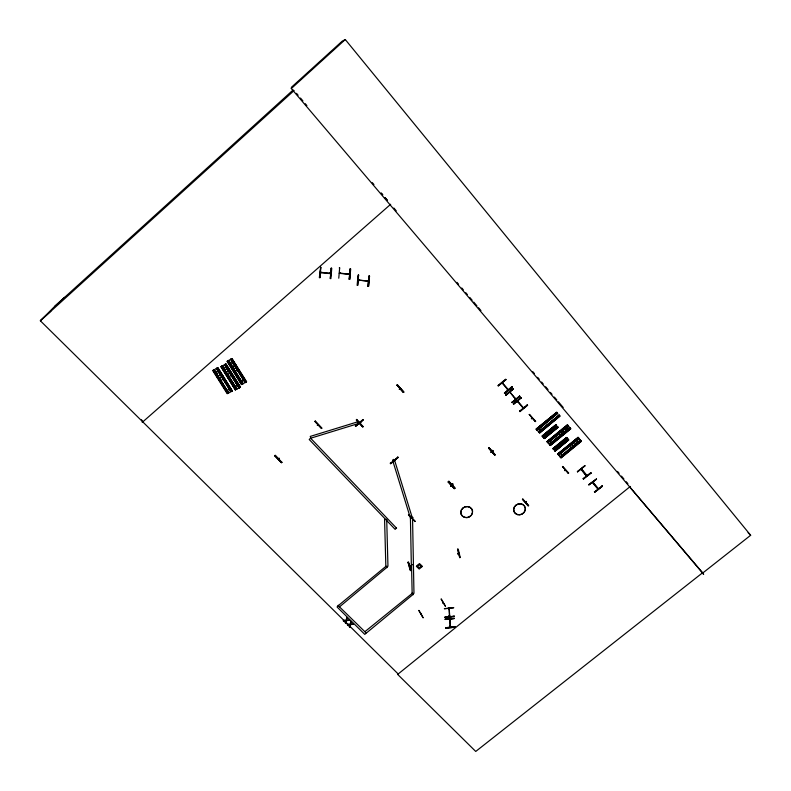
<?xml version="1.0" encoding="UTF-8"?>
<svg xmlns="http://www.w3.org/2000/svg" width="791" height="791" viewBox="0 0 791 791"><rect width="100%" height="100%" fill="white"/><g stroke="black" fill="none" stroke-linecap="round" stroke-linejoin="round"><path stroke-width="1.19" d="M453.678 607.804L444.443 608.793M451.246 485.595L450.573 486.099L451.315 485.486M451.997 484.458L452.501 483.667M492.21 451.582L493.02 451.028L492.457 450.415M281.458 462.695L274.764 455.754L281.448 462.725L281.863 462.191M526.351 501.405L525.857 502.542L526.559 502.038M532.442 418.291L531.463 418.617L532.224 417.994M564.922 470.724L565.545 470.151M565.456 470.21L564.626 470.378M275.179 455.25L281.804 462.379M319.92 277.671L320.75 267.259L319.92 277.671L319.337 277.621L320.622 267.338M321.492 272.322L321.462 272.677M329.55 273.389L329.58 273.033M329.679 273.528L330.757 273.261M331.162 268.189L331.755 268.337L330.885 278.63L330.302 278.58L331.231 268.198M339.655 268.001L338.766 278.205M340.229 272.796C341.069 274.398 339.507 271.847 339.497 273.478M349.681 273.913L348.554 274.25L348.495 273.676M349.424 274.299L339.428 273.004M349.197 279.213L350.166 268.861L350.7 268.999L349.77 279.263L349.177 279.114M350.186 268.93L349.246 279.124M449.861 618.522L449.713 619.818M349.76 279.253L350.265 268.94M416.402 566.336L419.22 569.036L422.275 566.485M358.55 275.05L357.67 285.274M358.62 275.05L358.076 275.1L357.127 285.324L357.7 285.373L358.55 275.12M358.224 280.044L368.349 281.339L367.261 281.121M359.074 279.885L359.193 280.538L358.214 280.528M359.074 280.637L359.292 280.063M422.295 566.277L419.487 563.568L416.422 566.129M367.37 281.329L367.508 280.627M367.983 286.273L368.952 276.059L369.526 276.108L368.557 286.322L367.944 286.164M368.922 275.95L368.023 286.184M291.315 88.543L291.454 87.247L342.216 41.152L345.272 39.55L750.649 535.28L702.794 572.971L291.315 88.543L345.272 39.55M418.904 610.593L423.175 617.87L418.894 610.375M449.159 615.606L449.426 616.762L449.209 608.724M449.288 616.021L449.575 615.467L449.792 615.971M449.772 616.614L449.12 607.982M449.575 619.165L449.545 618.552M450.069 619.689L449.95 619.264M450.02 626.521L450.514 627.105L450.039 619.116M360.291 423.758L359.697 423.126M393.888 460.332L393.186 459.571M522.742 498.943L522.436 499.467L528.25 506.052L528.665 505.716L522.772 499.131L528.556 505.518M502.829 383.249L501.84 382.597M507.288 389.014L507.555 388.796M510.472 392.801L509.859 392.089M517.413 400.721L517.996 401.996L517.146 400.938M517.383 401.334L523.167 408.136M523.602 407.899L522.663 407.474L523.276 408.265M581.266 469.201L581.741 469.646M586.695 475.005L586.22 475.223L586.803 475.895L581.345 469.192M592.677 482.391L598.144 488.976M597.947 488.897L597.62 487.79M488.64 448.171L494.741 455.181L495.156 454.845L489.006 447.864M454.657 488.383L448.556 481.66L454.627 488.373M454.934 488.106L448.873 481.185M448.823 481.432L455.013 488.087L454.252 488.719L448.101 481.818L454.301 488.64M345.964 620.51C343.432 622.052 341.722 619.778 346.112 620.154L346.903 617.385M345.776 623.249L345.281 622.537L345.776 623.249L346.577 620.441M349.978 624.475C347.467 626.017 345.746 623.753 350.136 624.129L350.917 621.37M349.8 627.214L349.306 626.502L349.8 627.214L350.591 624.415M414.583 521.576L414.988 521.239L408.463 514.941L414.919 521.229M345.311 622.784L345.983 620.757M346.596 620.688L349.474 620.154L346.725 620.095L347.378 617.85M349.325 626.749L350.008 624.722M350.621 624.663L353.488 624.129L350.749 624.069L351.392 621.835M420.99 614.123L421.227 613.43M421.593 614.231L421.316 613.49M318.368 425.083L317.389 425.331M515.9 399.168L515.099 398.189M362.772 426.903L356.257 419.863L362.733 426.952L363.118 426.438M356.593 419.576L363.049 426.665L356.632 419.378M492.328 451.523L493.05 450.959L492.595 450.415M587.12 475.678L581.612 468.984M532.145 418.053L531.384 418.686L532.353 418.301M409.787 566.415L410.509 565.891M457.762 553.562L458.592 553.354L457.87 553.878M320.355 272.341L321.512 272.45M278.521 458.622L279.144 458.157M317.379 425.429L318.14 424.836M359.875 422.839L360.864 422.493L360.024 423.195M399.396 389.251L400.335 388.954M411.884 517.779L412.843 517.403L412.141 518.016M412.714 517.561L412.101 518.006M452.175 484.863L452.818 483.934M491.636 451.651L490.885 452.264L491.844 451.888M408.463 514.941L408.789 514.457M452.818 484.369L452.165 484.784M492.091 451.147L492.753 450.732M491.755 452.086L491.092 452.501M330.579 273.646L320.325 272.697M349.503 274.289L339.29 273.35M54.549 306.532L64.546 297.327M50.911 311.061L40.351 320.78L398.18 673.981L397.655 674.407L630.279 486.465M293.174 89.927L54.945 306.137L40.351 320.78L294.114 90.53M449.664 618.977L450.128 627.144M142.212 422.374L390.685 204.266M442.683 602.811L443.237 603.039L442.555 602.633M396.509 527.884L395.164 529.377L309.232 439.519L310.665 438.026M315.342 421.049L321.977 428.139L321.561 428.495L314.937 421.415L315.352 421.059M274.754 455.774L275.169 455.428L281.853 462.379M279.381 458.444L278.857 458.968M397.013 385.227L397.438 384.871L403.855 392.069L403.43 392.425L396.963 385.079M355.377 425.924L362.911 419.606L363.267 420.001L355.742 426.319L355.406 425.934M399.989 388.767L399.287 389.281L400.117 388.707M355.643 426.201L363.188 419.803M393.661 459.433L393.76 460.313M390.645 463.694L398.071 457.455L390.645 463.684L390.25 463.13M498.241 385.83L505.973 379.571L498.31 385.919L497.974 385.524L505.657 379.196L505.973 379.571M504.717 393.414L512.37 387.096L504.737 393.434L504.401 393.038L511.945 386.572M504.47 393.117L512.38 387.115M505.835 395.263L513.458 388.925M513.211 388.638L505.568 394.956L505.904 395.352L513.418 388.856M510.027 392.198L515.524 399.317M536.179 429.068L556.805 412.329L536.199 429.088L539.363 432.756L559.801 415.868L539.136 432.509M536.258 429.157L556.726 412.23L557.111 412.684L536.407 429.315M536.763 429.731L557.408 413.031L536.782 429.76L537.227 430.274L557.685 413.357L557.368 412.981M536.931 429.909L557.269 412.872M557.655 413.317L537.218 430.264M538.552 431.837L559.227 415.196L538.78 432.084M538.631 431.935L559.079 415.028M559.029 414.968L559.474 415.483L538.711 431.995M539.155 432.529L559.761 415.829L539.591 433.033L560.008 416.125M557.853 427.209L544.277 438.451L557.873 427.239L555.865 424.886L542.221 436.068L542.863 436.81L556.468 425.578L555.776 424.777L542.171 436.009L544.257 438.432M542.28 436.128L555.905 424.915M542.705 436.612L556.281 425.36L542.586 436.494M542.853 436.81L556.449 425.558M387.056 567.622L385.85 566.396L384.574 519.509L386.71 519.39L387.956 566.267L385.85 566.396L338.291 605.639L339.507 606.845L386.987 567.285M413.248 594.298L364.75 634.372L337.085 606.994L338.261 605.273M543.783 437.898L557.497 426.794L558.041 427.437L544.396 438.6L543.743 437.848L557.457 426.745M519.875 396.479L512.252 402.757L511.856 402.263M513.577 404.152L521.21 397.873M521.279 397.962L520.943 397.566L513.319 403.855L513.646 404.241L521.14 397.774M523.088 407.365L522.535 407.276M527.557 405.348L519.984 411.646L519.549 411.102M570.736 428.762L550.338 445.501L570.746 428.762L567.384 424.787L547.006 441.615L567.463 424.876M547.382 442.05L567.839 425.321L547.441 442.12L546.986 441.596M547.56 442.258L568.136 425.657L547.58 442.278L548.015 442.782L568.413 425.993L568.096 425.607L547.639 442.347M547.955 442.713L568.403 425.983M570.173 428.089L549.765 444.839L570.182 428.099L569.718 427.555L549.419 444.433M569.777 427.624L549.359 444.364L569.718 427.555M549.913 444.997L570.469 428.435L549.933 445.026L550.368 445.531M570.43 428.386L550.071 445.175L547.135 441.734L567.809 425.291M554.62 450.455L554.966 450.85L553.008 448.566L566.623 437.472L552.968 448.537L553.601 449.268L567.167 438.115L566.603 437.453L568.511 439.687L555.163 451.088L568.719 439.944L568.146 439.262L554.471 450.297L568.047 439.163M553.216 448.823L566.781 437.67M566.86 437.759L553.344 448.972M553.423 449.041L566.979 437.888M568.333 439.499L554.778 450.643M568.413 439.588L555.005 450.89M488.68 448.388L489.154 448.003L495.156 454.845L488.967 447.924M448.171 482.016L448.942 481.373M578.033 437.334L581.355 441.249L561.037 457.9L557.704 454.024L578.033 437.334L578.478 437.848L557.833 454.143M557.902 454.242L578.231 437.552L557.685 454.004M558.703 455.181L579.042 438.511L578.725 438.125L558.327 454.746L578.577 437.967L558.476 454.894M560.236 456.961L580.406 440.152L580.792 440.597L560.443 457.218L580.782 440.587M560.018 456.723L580.386 440.122M560.582 457.376L581.029 440.864M529.308 414.435L535.299 421.593L535.715 421.247L529.248 414.464M392.603 460.263L410.42 518.065L412.546 517.947L413.97 593.329L412.151 593.438L364.878 631.702M232.287 390.942L231.615 391.308L217.189 368.171L217.891 367.785L232.287 390.942L217.891 367.785M241.502 384.525L246.604 381.746L231.951 358.59L227.126 361.319L241.502 384.525L242.175 384.149L227.818 360.933L241.799 384.307M242.362 384.05L243.035 383.675L228.362 360.548L242.659 383.833M235.322 389.884L240.434 387.106L225.751 364.018L220.926 366.737L235.322 389.884L221.035 366.688M221.253 366.52L235.688 389.637M236.202 389.409L236.875 389.034L222.172 365.966L236.202 389.409L221.895 366.213M245.072 382.587L245.744 382.211L231.407 358.976L230.715 359.361L245.111 382.567L230.735 359.351M238.902 387.956L239.574 387.58L225.208 364.404L224.515 364.789L238.951 387.936L224.624 364.73L225.208 364.404M231.981 358.62L246.278 381.826M239.762 387.481L225.781 364.048M231.981 390.981L227.205 393.7L212.749 370.593L217.574 367.874L231.981 391.051M227.828 393.374L213.155 370.326M228.747 392.86L228.055 393.236L213.985 369.822L228.421 392.979M564.576 470.477L565.209 469.923M525.738 502.255L526.401 501.712M398.13 673.922L397.596 674.347L475.737 751.45L702.616 572.753M568.304 473.334L568.719 472.998L562.441 466.453L568.175 473.147M457.841 553.453L458.661 553.641M585.913 475.262L581.672 470.022L585.923 475.114M592.924 483.232L597.294 488.294M226.048 363.949L240.415 387.125M214.282 369.753L228.688 392.9M216.348 368.636L217.021 368.26L231.387 391.446L230.764 391.772L216.437 368.586M227.798 360.953L242.155 384.169M228.688 360.459L242.966 383.724M221.599 366.371L235.906 389.577M231.407 358.976L245.714 382.231M577.331 471.624L584.915 465.672L577.479 471.772M577.559 471.901L585.053 465.83M583.491 479.089L591.055 473.166M588.919 485.031L596.444 479.099M596.543 479.217L588.672 484.745L596.374 479M594.802 492.17L602.327 486.277L594.802 492.17L594.367 491.616M245.971 382.102L231.634 358.857M239.198 387.738L224.891 364.493M239.515 387.63L225.099 364.473M240.148 387.214L225.702 364.087M397.418 384.871L403.845 392.059M403.489 392.346L397.072 385.148L403.43 392.425M227.185 361.289L241.591 384.475M216.645 368.418L231.16 391.505L216.704 368.349M217.298 368.112L231.634 391.298M452.353 483.667L452.917 484.171M529.406 414.543L535.349 421.514M488.789 448.26L494.711 454.973M562.609 466.552L568.324 473.245M228.975 363.415L233.414 360.963M214.608 372.68L219.048 370.237M222.785 368.833L227.225 366.381M229.954 364.997L234.393 362.545M215.597 374.252L220.027 371.81M223.764 370.406L228.204 367.963M231.407 367.36L235.847 364.918M217.07 376.615L221.5 374.173M225.227 372.769L229.667 370.326M232.712 369.456L237.152 367.014M218.375 378.691L222.805 376.259M226.533 374.855L230.962 372.413M234.176 371.819L238.605 369.377M219.849 381.044L224.268 378.602M227.996 377.208L232.425 374.766M240.395 381.895L244.815 379.462M226.117 391.08L230.527 388.648M234.245 387.254L238.655 384.831M408.057 562.203C410.282 565.654 412.279 579.496 408.047 562.213L410.677 570.44L408.561 562.094M228.006 360.834L242.451 384.001M245.447 382.33L231.071 359.114L245.635 382.28M227.561 393.453L213.125 370.297L227.867 393.345M410.509 566.297L410.539 565.585M358.254 423.58L310.833 438.165L310.26 436.414L357.7 421.83M392.672 460.53L394.422 459.709M413.347 564.408L411.33 564.863L410.42 518.065L412.131 517.215M451.107 485.259L450.573 486.099M459.64 557.428L460.224 557.517L458.246 549.152M409.758 566.396L410.588 566.188M508.089 389.993L507.397 389.291M592.894 482.065L593.517 482.688M320.573 272.312L330.648 273.251M421.207 614.37L420.941 613.579M454.934 627.194L445.758 628.183L454.944 627.204L454.845 626.492M444.997 617.633L454.212 616.713L454.113 616.011M445.204 619.343L454.42 618.463L445.155 619.175M459.789 557.596L457.653 549.063M441.111 599.113L445.491 606.361L441.289 599.034M393.513 459.423L394.175 460.065M517.759 401.106L523.533 407.958M507.98 389.923L502.077 382.933M592.953 482.144L598.342 488.7M339.22 267.961L339.735 267.922M358.293 280.103L368.487 280.993M331.271 268.278L330.292 278.472M369.506 276.099L368.537 286.312M449.387 616.654L449.258 615.507M448.932 609.248L448.794 608.012M343.195 620.698L343.69 621.192M347.219 624.672L347.724 625.157M338.459 605.857L366.065 632.879M748.118 532.689L750.649 535.28M412.071 593.092L413.327 594.644M310.675 438.283L396.578 528.2M557.734 427.071L544.03 438.184L557.655 426.982M408.729 514.714L414.88 521.299M398.1 457.505L397.705 456.951M542.468 436.365L556.043 425.083M555.144 451.068L568.719 439.944M561.007 457.87L581.345 441.249M539.146 428.366L541.38 430.937M549.201 440.033L552.138 443.435M559.89 452.452L562.797 455.824M543.644 434.971L545.622 437.245M554.382 447.439L556.34 449.693M563.617 443.721L561.61 441.378M562.243 444.849L560.236 442.515M560.137 431.026L563.073 434.447M570.795 443.504L573.693 446.895M565.189 438.56L567.078 440.755M564.26 439.312L566.158 441.507M558.07 432.736L561.007 436.148M568.729 445.204L571.636 448.586M565.427 426.665L568.363 430.086M576.066 439.173L578.963 442.565M564.042 427.802L566.979 431.224M574.691 440.3L577.588 443.692M561.976 429.513L564.903 432.934M572.625 442.001L575.522 445.382M502.334 382.715L508.267 389.587M509.928 392.158L515.92 399.119M296.516 93.348L298.108 95.227M300.501 98.054L302.894 100.872M305.286 103.69L306.888 105.569M372.334 182.652L373.925 184.53M382.706 194.873L381.104 192.994L382.725 194.853M385.098 197.691L387.491 200.509L385.108 197.681M393.878 208.033L396.271 210.851M456.971 282.347L458.572 284.226M461.766 287.983L463.358 289.872M465.761 292.69L467.352 294.568M469.745 297.396L472.148 300.214M473.74 302.093L476.933 305.86M478.535 307.739L480.928 310.566M532.837 371.701L534.439 373.589M537.633 377.347L539.235 379.235M541.627 382.053L543.219 383.932M545.622 386.759L548.015 389.577M550.407 392.395L552.009 394.284M554.402 397.102L556.805 399.93M558.397 401.808L563.192 407.454M617.494 471.416L619.096 473.295M621.489 476.113L623.881 478.941M626.284 481.759L627.876 483.647M527.597 405.397L527.162 404.854M519.914 396.518L519.479 395.984M629.705 486.92L703.664 574.365L702.111 572.447M557.042 412.605L536.614 429.572M583.511 479.119L583.076 478.555M591.085 473.196L590.64 472.632M601.902 485.743L602.347 486.297M397.804 457.158L390.378 463.388M602.07 485.961L594.565 491.883M556.399 428.247L554.432 425.954M555.47 429.009L553.512 426.725M564.784 442.644L562.836 440.369M554.096 430.146L552.128 427.862M552.869 431.164L550.902 428.88M551.485 432.301L549.518 430.017M517.996 401.324L517.65 401.61M213.985 369.822L228.461 392.969M222.38 365.946L236.766 389.103L222.172 365.966M221.302 366.441L235.728 389.617M227.709 361.003L242.066 384.218M141.53 419.774L142.776 421.88M457.584 553.314L457.742 553.878M357.75 422.078L358.303 423.838M394.501 459.986L412.21 517.522M453.629 607.646L444.394 608.635M449.713 616.12L449.792 616.703L449.664 616.13M449.456 618.74L449.713 619.897M450.316 625.958L450.534 627.194L450.356 626.709M449.901 626.096L450.059 627.095M444.918 617L445.007 617.692M445.669 627.49L445.768 628.192M457.781 549.211L459.719 557.645M411.518 564.517L412.151 593.438M321.561 428.495L314.937 421.415M445.214 619.462L454.42 618.463M418.063 565.367L418.281 567.523L420.634 567.216L420.416 565.061L418.063 565.367M519.598 396.143L511.955 402.421L519.618 396.172M527.281 405.022L519.657 411.271L527.3 405.051M590.778 472.82L583.204 478.743L590.798 472.85M454.914 626.739L445.719 627.728L454.904 626.779M454.192 616.248L444.967 617.237L454.182 616.288M517.363 514.545A5.933 5.408 -25.2 0 0 525.283 508.089A5.972 5.438 -25.2 0 0 515.851 505.212A5.972 5.438 -25.2 0 0 517.354 514.575A5.972 5.438 -25.2 0 0 525.323 508.089A5.933 5.408 -25.2 0 0 515.87 505.241A5.933 5.408 -25.2 0 0 517.363 514.545M464.594 517.363A5.962 5.478 -20.7 0 0 472.514 510.867A5.962 5.478 -20.7 0 0 462.943 508A5.962 5.478 -20.7 0 0 464.594 517.363A5.952 5.468 -20.7 0 0 472.504 510.877A5.952 5.468 -20.7 0 0 462.953 508.01A5.952 5.468 -20.7 0 0 464.604 517.354"/></g></svg>
